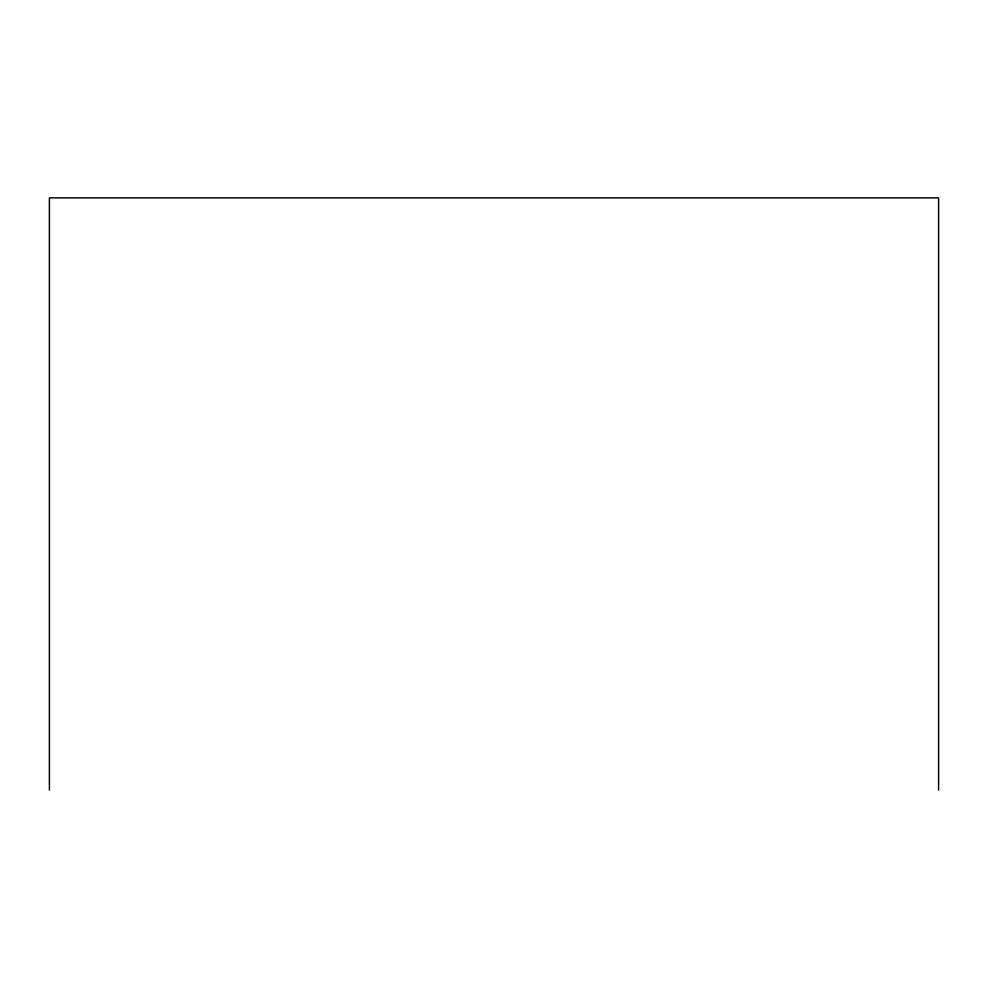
<?xml version="1.0" encoding="UTF-8"?>
<svg xmlns="http://www.w3.org/2000/svg" width="988" height="988" viewBox="0 0 988 988"><rect width="100%" height="100%" fill="white"/><g stroke="black" fill="none" stroke-linecap="round" stroke-linejoin="round"><path stroke-width="1.48" d="M938.6 790.128L938.6 197.872L49.4 197.872L49.4 790.128"/></g></svg>
